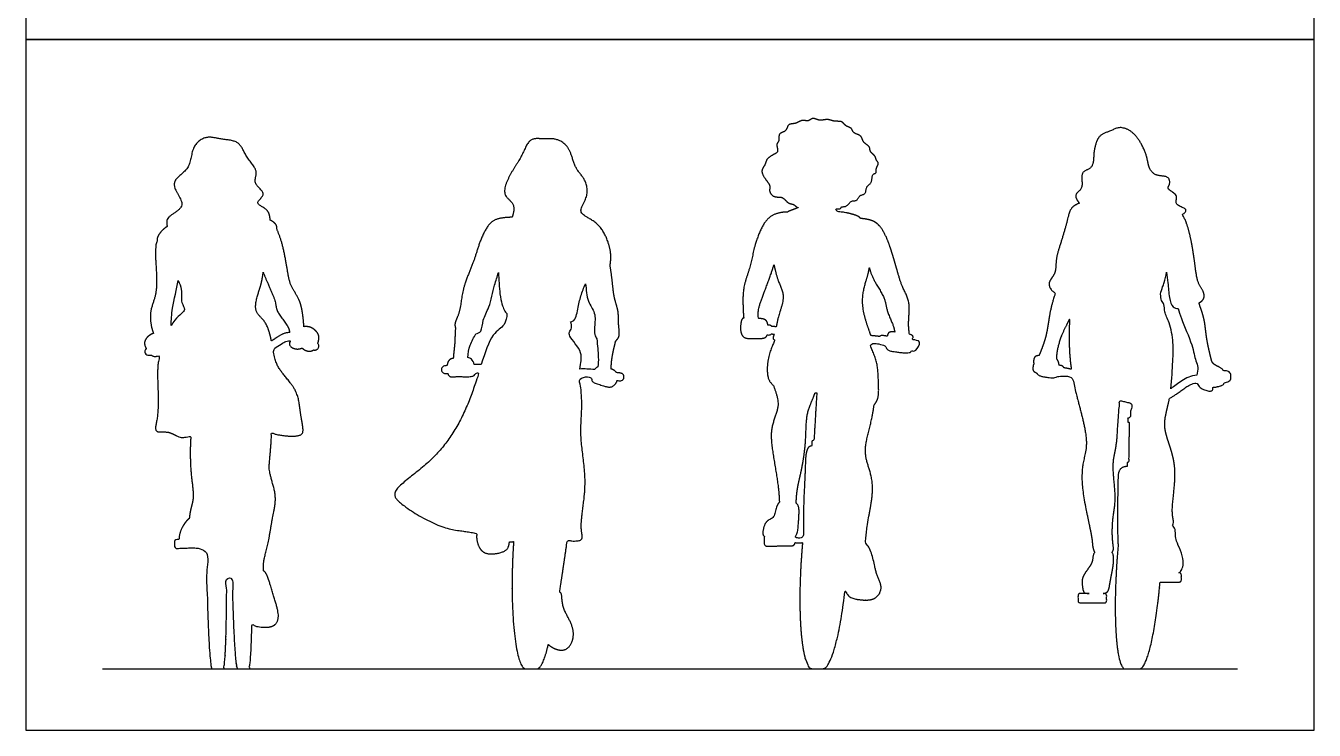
# Model space of a CAD drawing. Header units: millimetres. Extents: x 122.9 to 141.7, y 0.8 to 10.9.
# Drawn here: x 132.041 to 136.308, y 6.336 to 8.667 of the extents above; entities that cross this region are included whole.
import ezdxf

# ---------------------------------------------------------------- set-up
doc = ezdxf.new("R2010")
doc.units = ezdxf.units.MM
for name, color, linetype, true_color in [('AG-DIAGRAM', 7, 'Continuous', 0xfecc66), ('AG-OUTLINE', 7, 'Continuous', 0x8000ff), ('X-VPRT', 6, 'Continuous', 0xff00ff)]:
    doc.layers.add(name, color=color, linetype=linetype, true_color=true_color)

msp = doc.modelspace()

# ---------------------------------------------------------------- linework, layer by layer
at = {"layer": 'AG-DIAGRAM'}
msp.add_lwpolyline([(132.2946, 6.5388), (136.0538, 6.5388)], dxfattribs=at)
at = {"layer": 'AG-OUTLINE'}
for points, weights, knots in [([(134.5988, 8.0654), (134.5981, 8.0655), (134.5931, 8.0667), (134.585, 8.0782), (134.5641, 8.0772), (134.5485, 8.1043), (134.5193, 8.0967), (134.5006, 8.1186), (134.5082, 8.1367), (134.4937, 8.1549), (134.4713, 8.1864), (134.4911, 8.2069), (134.4924, 8.2282), (134.5218, 8.2435), (134.5344, 8.251), (134.5241, 8.2776), (134.5384, 8.285), (134.5303, 8.3132), (134.5618, 8.3163), (134.5631, 8.3445), (134.5903, 8.341), (134.6127, 8.3585), (134.6313, 8.3488), (134.6467, 8.3657), (134.6707, 8.3505), (134.6963, 8.3609), (134.7175, 8.3487), (134.7449, 8.3536), (134.7541, 8.3346), (134.7774, 8.3307), (134.7795, 8.3103), (134.8105, 8.3059), (134.811, 8.2807), (134.8381, 8.2688), (134.8345, 8.2497), (134.856, 8.2366), (134.8557, 8.2225), (134.8687, 8.2127), (134.8539, 8.1939), (134.8599, 8.1786), (134.8412, 8.1771), (134.8456, 8.1457), (134.8223, 8.1374), (134.8243, 8.1076), (134.8017, 8.1094), (134.7938, 8.0846), (134.7746, 8.0926), (134.7594, 8.0656), (134.7413, 8.0704), (134.7394, 8.0603), (134.7283, 8.0607), (134.723, 8.0622), (134.7236, 8.0595), (134.7242, 8.0566), (134.7247, 8.0536), (134.7414, 8.0509), (134.7588, 8.0487), (134.7816, 8.0431), (134.8005, 8.0358), (134.8045, 8.0308), (134.8053, 8.0295), (134.806, 8.0294), (134.8165, 8.0285), (134.8581, 8.0239), (134.8879, 7.9777), (134.9077, 7.924), (134.9253, 7.8622), (134.9428, 7.7995), (134.9718, 7.7554), (134.962, 7.6828), (134.9658, 7.6585), (134.967, 7.6461), (134.9709, 7.6452), (134.9787, 7.6427), (134.9791, 7.6387), (134.9796, 7.6309), (134.9797, 7.6277), (134.9839, 7.6271), (134.988, 7.6265), (134.9922, 7.6259), (134.9984, 7.625), (135.0022, 7.62), (135.0013, 7.6137), (135.0008, 7.61), (135.0003, 7.6063), (134.9998, 7.6026), (134.9989, 7.5964), (134.9938, 7.5926), (134.9876, 7.5935), (134.9841, 7.594), (134.9807, 7.5945), (134.9772, 7.595), (134.9754, 7.59), (134.9661, 7.5814), (134.9207, 7.5887), (134.8927, 7.5915), (134.8898, 7.6041), (134.8895, 7.6074), (134.8841, 7.6082), (134.8786, 7.609), (134.8732, 7.6098), (134.8704, 7.6102), (134.8678, 7.6116), (134.866, 7.6141), (134.8656, 7.6141), (134.8652, 7.6142), (134.8649, 7.6142), (134.8574, 7.6152), (134.8501, 7.6159), (134.8429, 7.6165), (134.8423, 7.6134), (134.8409, 7.6106), (134.8384, 7.6082), (134.8447, 7.5902), (134.863, 7.5533), (134.8639, 7.4934), (134.8673, 7.4359), (134.8557, 7.4198), (134.8505, 7.4126), (134.8482, 7.3986), (134.8411, 7.352), (134.8151, 7.2687), (134.829, 7.2126), (134.8548, 7.1408), (134.8255, 7.0175), (134.8236, 6.9765), (134.8215, 6.9555), (134.8317, 6.9488), (134.8487, 6.9052), (134.8559, 6.8502), (134.8818, 6.8072), (134.8546, 6.7633), (134.801, 6.7671), (134.7673, 6.7733), (134.757, 6.7922), (134.7541, 6.8011), (134.7361, 6.6369), (134.7071, 6.5383), (134.6796, 6.5388), (134.6682, 6.5388), (134.6567, 6.5388), (134.6452, 6.5388), (134.6451, 6.5388), (134.6449, 6.5388), (134.6448, 6.5388), (134.6099, 6.5411), (134.595, 6.6909), (134.6088, 6.9004), (134.61, 6.919), (134.6115, 6.9377), (134.6132, 6.9564), (134.6048, 6.9564), (134.5964, 6.9564), (134.5881, 6.9564), (134.5882, 6.9506), (134.5841, 6.9464), (134.5783, 6.9463), (134.5509, 6.9458), (134.5234, 6.9453), (134.496, 6.9448), (134.4902, 6.9447), (134.486, 6.9487), (134.4859, 6.9545), (134.4858, 6.9599), (134.4857, 6.9653), (134.4856, 6.9707), (134.4856, 6.9729), (134.4862, 6.975), (134.4876, 6.9768), (134.4824, 6.9799), (134.4805, 6.9852), (134.4835, 7.0035), (134.486, 7.0121), (134.4923, 7.025), (134.4983, 7.0302), (134.5158, 7.0382), (134.5214, 7.0472), (134.5264, 7.0749), (134.5306, 7.0845), (134.5365, 7.0899), (134.5358, 7.1048), (134.5348, 7.1352), (134.5158, 7.2453), (134.5025, 7.3373), (134.5416, 7.4094), (134.525, 7.4525), (134.518, 7.4734), (134.5172, 7.4762), (134.5105, 7.4827), (134.495, 7.4973), (134.4951, 7.5653), (134.5132, 7.6078), (134.5203, 7.624), (134.5215, 7.6267), (134.5187, 7.6281), (134.5127, 7.6334), (134.5177, 7.642), (134.5199, 7.6465), (134.5174, 7.6467), (134.5149, 7.6469), (134.5123, 7.6471), (134.5115, 7.6471), (134.5107, 7.6472), (134.5098, 7.6472), (134.5075, 7.6448), (134.5045, 7.6436), (134.5013, 7.6438), (134.4996, 7.6439), (134.498, 7.644), (134.4963, 7.6441), (134.4953, 7.6408), (134.4893, 7.6307), (134.4501, 7.6332), (134.4152, 7.6306), (134.4055, 7.6627), (134.4102, 7.6917), (134.4133, 7.6985), (134.4184, 7.7), (134.417, 7.714), (134.4158, 7.7426), (134.4151, 7.8047), (134.4424, 7.8717), (134.4521, 7.9391), (134.4861, 8.0254), (134.5245, 8.0469), (134.5516, 8.0511), (134.5637, 8.0507), (134.5637, 8.0507), (134.5678, 8.054), (134.5805, 8.0579), (134.594, 8.0636), (134.5988, 8.0654)], [1, 1, 1, 1, 1, 1, 1, 1, 1, 1, 1, 1, 1, 1, 1, 1, 1, 1, 1, 1, 1, 1, 1, 1, 1, 1, 1, 1, 1, 1, 1, 1, 1, 1, 1, 1, 1, 1, 1, 1, 1, 1, 1, 1, 1, 1, 1, 1, 1, 1, 1, 1, 1, 1, 1, 1, 1, 1, 1, 1, 1, 1, 1, 1, 1, 1, 1, 1, 1, 1, 1, 1, 1, 1, 1, 1, 1, 1, 1, 1, 0.804737854124, 0.804737854124, 1, 1, 1, 1, 0.804737854124, 0.804737854124, 1, 1, 1, 1, 1, 1, 1, 1, 1, 1, 1, 1, 1, 0.900685609535, 0.851884584624, 0.853596925266, 0.853596925266, 0.853596925266, 0.853596925266, 0.853596925266, 0.853596925266, 0.853596925266, 0.853596925266, 0.853596925266, 0.853596925266, 0.853596925266, 0.853596925266, 0.853596925266, 0.853596925266, 0.853596925266, 0.853596925266, 0.853596925266, 0.853596925266, 0.853596925266, 0.853596925266, 0.853596925266, 0.853596925266, 0.853596925266, 0.853596925266, 0.853596925266, 0.853596925266, 0.853596925266, 0.853596925266, 0.853596925266, 0.853596925266, 0.853596925266, 0.853596925266, 0.853596925266, 0.756564948033, 0.781820269861, 0.929362890752, 0.929362890752, 0.929362890752, 0.929362890752, 0.930369414719, 0.931381629775, 0.93239953592, 0.750337201723, 0.750337201723, 0.93239953592, 0.912742978175, 0.895208662047, 0.879796587534, 0.879796587534, 0.879796587534, 0.879796587534, 0.708005617918, 0.708005617918, 0.879796587534, 0.879796587534, 0.879796587534, 0.879796587534, 0.708005617918, 0.708005617918, 0.879796587534, 0.879796587534, 0.879796587534, 0.879796587534, 0.848310566825, 0.848310566825, 0.879796587534, 0.879796587534, 0.879796587534, 0.879796587534, 0.879796587534, 0.879796587534, 0.879796587534, 0.879796587534, 0.879796587534, 0.879796587534, 0.879796587534, 0.879796587534, 0.879796587534, 0.879796587534, 0.879796587534, 0.879796587534, 0.879796587534, 0.879796587534, 0.879796587534, 0.879796587534, 0.879796587534, 0.879796587534, 0.879796587534, 0.879796587534, 0.879796587534, 0.879796587534, 0.879796587534, 0.879796587534, 0.879796587534, 0.879796587534, 0.879796587534, 0.879796587534, 0.879796587534, 0.879796587534, 0.879796587534, 0.879796587534, 0.867335418466, 0.916918795938, 1.02854671995, 1.02854671995, 1.02854671995, 1.02854671995, 1.02854671995, 1.02854671995, 1.02854671995, 1.02854671995, 1.02854671995, 1.02854671995, 1.02854671995, 1.02854671995, 1.02854671995, 1.02854671995, 1.02854671995, 1.02854671995, 1.02854671995, 1.02854671995, 1.02854671995, 1.02854671995, 1.02854671995, 1.02854671995, 1.02854671995, 1.02854671995, 1.02854671995, 1.02854671995], [0.556453, 0.556453, 0.556453, 0.556453, 0.591205, 0.817999, 1.065895, 1.360585, 1.653409, 1.930104, 2.16201, 2.433446, 2.77087, 3.048525, 3.304608, 3.623809, 3.82687, 4.101604, 4.305226, 4.571747, 4.850422, 5.11254, 5.383409, 5.679337, 5.915649, 6.157049, 6.439318, 6.727797, 7.004689, 7.287627, 7.530885, 7.789041, 8.021216, 8.310092, 8.57323, 8.859748, 9.087906, 9.356204, 9.561702, 9.762534, 10.021751, 10.224082, 10.421076, 10.709384, 10.971689, 11.245139, 11.47921, 11.737439, 11.957579, 12.252269, 12.4685, 12.627234, 12.809927, 12.809927, 12.809927, 12.890004, 12.890004, 12.890004, 13.062195, 13.366141, 13.583529, 13.661658, 13.661658, 13.661658, 13.692593, 14.079356, 14.495378, 14.929856, 15.392079, 15.850834, 16.263946, 16.740094, 17.090347, 17.090347, 17.090347, 17.206136, 17.365883, 17.456701, 17.456701, 17.456701, 17.498075, 17.498075, 17.498075, 17.553569, 17.553569, 17.553569, 17.561285, 17.561285, 17.561285, 17.616779, 17.616779, 17.616779, 17.651067, 17.651067, 17.651067, 17.845195, 18.237307, 18.552579, 18.65064, 18.65064, 18.65064, 18.7047, 18.7047, 18.7047, 18.732925, 18.732925, 18.732925, 18.738195, 18.738195, 18.738195, 18.846653, 18.846653, 18.846653, 18.953173, 18.953173, 18.953173, 19.367232, 19.825163, 20.250303, 20.546174, 20.546174, 20.546174, 20.96937, 21.509907, 21.935476, 22.431294, 23.066847, 23.522248, 23.522248, 23.522248, 23.940544, 24.384485, 24.771097, 25.135419, 25.54295, 25.872394, 26.175042, 26.175042, 26.175042, 27.688936, 27.688936, 27.688936, 27.801797, 27.801797, 27.801797, 27.812124, 27.812124, 27.812124, 29.659329, 29.659329, 29.659329, 29.858764, 29.858764, 29.858764, 29.928394, 29.928394, 29.928394, 29.979452, 29.979452, 29.979452, 30.249693, 30.249693, 30.249693, 30.300751, 30.300751, 30.300751, 30.353711, 30.353711, 30.353711, 30.375109, 30.375109, 30.375109, 30.459146, 30.459146, 30.578536, 30.578536, 30.697927, 30.697927, 30.817317, 30.817317, 30.934864, 30.934864, 30.934864, 31.317583, 31.918684, 32.478681, 32.973787, 33.41028, 33.47864, 33.47864, 33.47864, 33.781891, 34.242658, 34.677989, 34.767654, 34.767654, 34.767654, 34.870446, 35.094564, 35.094564, 35.094564, 35.131506, 35.131506, 35.131506, 35.142469, 35.142469, 35.142469, 35.173314, 35.173314, 35.173314, 35.189838, 35.189838, 35.189838, 35.324954, 35.688456, 36.015002, 36.31457, 36.634604, 36.858229, 36.858229, 36.858229, 37.230697, 37.677609, 38.15974, 38.643932, 39.183576, 39.558745, 39.880198, 39.880198, 39.880198, 39.8802, 40.119758, 40.281908, 40.281908, 40.281908, 40.281908]), ([(135.53, 8.0804), (135.5235, 8.0876), (135.5088, 8.1107), (135.5485, 8.1274), (135.5278, 8.1865), (135.5781, 8.1927), (135.5763, 8.2435), (135.5831, 8.2738), (135.5954, 8.308), (135.6377, 8.3195), (135.6627, 8.336), (135.7168, 8.3159), (135.7556, 8.239), (135.7574, 8.1987), (135.7818, 8.1668), (135.8284, 8.1728), (135.8312, 8.1411), (135.8158, 8.1267), (135.8632, 8.107), (135.8384, 8.0733), (135.8965, 8.0617), (135.8763, 8.0462), (135.8713, 8.042), (135.8872, 8.0181), (135.9064, 7.9327), (135.9146, 7.8595), (135.9221, 7.8139), (135.9403, 7.7918), (135.9467, 7.7647), (135.9329, 7.7536), (135.9262, 7.7502), (135.9304, 7.7355), (135.9461, 7.6976), (135.9495, 7.6321), (135.9648, 7.5729), (135.9693, 7.551), (135.9837, 7.5417), (136.0016, 7.5341), (136.0077, 7.5251), (136.0083, 7.524), (136.0108, 7.5242), (136.0134, 7.5245), (136.0159, 7.5247), (136.0239, 7.5256), (136.0302, 7.5205), (136.031, 7.5124), (136.0313, 7.5097), (136.0316, 7.5069), (136.0319, 7.5041), (136.0327, 7.4961), (136.0276, 7.4898), (136.0196, 7.489), (136.0169, 7.4887), (136.0142, 7.4884), (136.0116, 7.4882), (136.0103, 7.4846), (136.0047, 7.4761), (135.9868, 7.4728), (135.977, 7.4702), (135.9724, 7.4711), (135.9727, 7.4676), (135.972, 7.458), (135.9532, 7.4575), (135.9273, 7.468), (135.9211, 7.4821), (135.9201, 7.4856), (135.9054, 7.4831), (135.8935, 7.4783), (135.8841, 7.4717), (135.871, 7.4624), (135.8591, 7.4539), (135.8485, 7.4462), (135.8423, 7.4417), (135.8356, 7.4379), (135.8284, 7.4347), (135.8284, 7.4347), (135.8224, 7.4015), (135.8038, 7.3507), (135.8291, 7.2795), (135.8528, 7.2017), (135.8393, 7.1001), (135.8363, 7.0509), (135.8439, 7.021), (135.8395, 7.0151), (135.838, 7.0125), (135.8411, 7.0125), (135.8433, 7.0112), (135.8462, 7.0045), (135.8472, 6.9988), (135.8478, 6.9837), (135.8484, 6.9771), (135.8502, 6.9654), (135.8528, 6.9581), (135.8613, 6.9407), (135.8653, 6.9302), (135.8727, 6.9059), (135.8744, 6.8962), (135.8738, 6.8819), (135.8724, 6.8755), (135.8675, 6.8641), (135.8655, 6.8604), (135.863, 6.8578), (135.8613, 6.8571), (135.859, 6.8567), (135.86, 6.8567), (135.861, 6.8567), (135.862, 6.8567), (135.8653, 6.8567), (135.8677, 6.8543), (135.8677, 6.851), (135.8677, 6.8446), (135.8677, 6.8382), (135.8677, 6.8319), (135.8677, 6.8285), (135.8653, 6.8261), (135.862, 6.8261), (135.8404, 6.8261), (135.8188, 6.8261), (135.7972, 6.8261), (135.7818, 6.6507), (135.7549, 6.5388), (135.7296, 6.5388), (135.7137, 6.5388), (135.6978, 6.5388), (135.6819, 6.5388), (135.6816, 6.5388), (135.6813, 6.5388), (135.6809, 6.5388), (135.6518, 6.5407), (135.6405, 6.6844), (135.6536, 6.8856), (135.6549, 6.9056), (135.6565, 6.9257), (135.6583, 6.9457), (135.6572, 6.9636), (135.6565, 6.9875), (135.6564, 7.0595), (135.6565, 7.0904), (135.6571, 7.1304), (135.6575, 7.1519), (135.6588, 7.1977), (135.6689, 7.2088), (135.6886, 7.2082), (135.6886, 7.2126), (135.6887, 7.2171), (135.6887, 7.2215), (135.6902, 7.2215), (135.6917, 7.2215), (135.6931, 7.2214), (135.6938, 7.2659), (135.6944, 7.3103), (135.695, 7.3547), (135.6936, 7.3548), (135.6921, 7.3548), (135.6907, 7.3548), (135.6907, 7.3592), (135.6908, 7.3637), (135.6908, 7.3681), (135.6936, 7.3681), (135.6964, 7.368), (135.6992, 7.368), (135.6992, 7.3767), (135.6992, 7.3854), (135.6992, 7.3942), (135.7004, 7.3942), (135.7015, 7.3942), (135.7027, 7.3942), (135.7027, 7.403), (135.7027, 7.4118), (135.7027, 7.4207), (135.6968, 7.4207), (135.6909, 7.4208), (135.6851, 7.4209), (135.6851, 7.4217), (135.6851, 7.4225), (135.6851, 7.4233), (135.6802, 7.4236), (135.6731, 7.4243), (135.666, 7.4251), (135.6638, 7.4254), (135.6619, 7.4049), (135.6566, 7.3449), (135.6547, 7.2755), (135.6355, 7.2148), (135.6547, 7.1026), (135.6389, 7.0385), (135.6382, 6.9649), (135.6449, 6.933), (135.6398, 6.9266), (135.638, 6.924), (135.6396, 6.9226), (135.6406, 6.921), (135.643, 6.9133), (135.6437, 6.9058), (135.6431, 6.8879), (135.6412, 6.8745), (135.6342, 6.8388), (135.6315, 6.8239), (135.6276, 6.8001), (135.6242, 6.7931), (135.6156, 6.7895), (135.6119, 6.7885), (135.6082, 6.7881), (135.6103, 6.788), (135.6124, 6.788), (135.6146, 6.788), (135.6179, 6.788), (135.6203, 6.7856), (135.6203, 6.7823), (135.6203, 6.7759), (135.6203, 6.7695), (135.6203, 6.7632), (135.6203, 6.7598), (135.6179, 6.7575), (135.6146, 6.7575), (135.5868, 6.7575), (135.559, 6.7575), (135.5312, 6.7575), (135.5279, 6.7575), (135.5255, 6.7598), (135.5255, 6.7632), (135.5255, 6.7695), (135.5255, 6.7759), (135.5255, 6.7823), (135.5255, 6.7856), (135.5279, 6.788), (135.5312, 6.788), (135.5417, 6.788), (135.5522, 6.788), (135.5627, 6.7881), (135.5533, 6.7886), (135.5477, 6.7897), (135.5458, 6.7915), (135.5433, 6.7938), (135.5413, 6.8013), (135.5384, 6.827), (135.5391, 6.8366), (135.545, 6.8495), (135.5502, 6.8579), (135.565, 6.8786), (135.5696, 6.8861), (135.5732, 6.8956), (135.5745, 6.902), (135.5755, 6.9155), (135.5774, 6.92), (135.5806, 6.9234), (135.5782, 6.9294), (135.573, 6.9433), (135.5735, 6.9758), (135.5354, 7.126), (135.5387, 7.2212), (135.5653, 7.2937), (135.524, 7.4241), (135.5103, 7.4893), (135.508, 7.5022), (135.5007, 7.505), (135.4925, 7.5072), (135.4833, 7.5089), (135.4804, 7.5094), (135.4774, 7.5099), (135.4742, 7.5105), (135.471, 7.5077), (135.467, 7.5067), (135.4631, 7.5073), (135.4616, 7.5076), (135.46, 7.5078), (135.4585, 7.508), (135.4557, 7.5054), (135.4449, 7.5005), (135.4201, 7.504), (135.3963, 7.5081), (135.3892, 7.5163), (135.3876, 7.519), (135.3876, 7.519), (135.3875, 7.519), (135.3875, 7.519), (135.3795, 7.5203), (135.3748, 7.5268), (135.376, 7.5348), (135.3764, 7.5375), (135.3769, 7.5403), (135.3773, 7.543), (135.3775, 7.5447), (135.3781, 7.5464), (135.379, 7.5479), (135.3779, 7.5563), (135.3782, 7.5719), (135.3902, 7.5755), (135.3965, 7.5763), (135.406, 7.5987), (135.4234, 7.6442), (135.4313, 7.7238), (135.4455, 7.7673), (135.4505, 7.7824), (135.4506, 7.7827), (135.4427, 7.7867), (135.4292, 7.8004), (135.4291, 7.8241), (135.4537, 7.8478), (135.4506, 7.8929), (135.4667, 7.9427), (135.4925, 8.0278), (135.4987, 8.0646), (135.5224, 8.0772), (135.53, 8.0804)], [1, 1, 1, 1, 1, 1, 1, 1, 1, 1, 1, 1, 1, 1, 1, 1, 1, 1, 1, 1, 1, 1, 1, 1, 1, 1, 1, 1, 1, 1, 1, 1, 1, 1, 1, 1, 1, 1, 1, 1, 1, 1, 1, 0.804737854124, 0.804737854124, 1, 1, 1, 1, 0.804737854124, 0.804737854124, 1, 1, 1, 1, 1, 1, 1, 1, 1, 1, 1, 1, 1, 1, 1, 1, 1, 1, 1, 1, 1, 1, 1, 1, 1, 1, 1, 1, 1, 1, 1, 1, 1, 1, 1, 1, 1, 1, 1, 1, 1, 1, 1, 1, 1, 1, 1, 1, 1, 1, 1, 1, 1, 1, 1, 1, 0.804737854124, 0.804737854124, 1, 1, 1, 1, 0.804737854124, 0.804737854124, 1, 1, 1, 1, 0.855600345861, 0.873889330211, 1.05486695305, 1.05486695305, 1.05486695305, 1.05486695305, 1.05755619823, 1.06028221617, 1.06304500688, 0.855472557673, 0.855472557673, 1.06304500688, 1.03804147317, 1.01604978762, 0.99706995022, 0.99706995022, 0.99706995022, 0.99706995022, 0.99706995022, 0.99706995022, 0.99706995022, 0.99706995022, 0.99706995022, 0.99706995022, 0.99706995022, 0.99706995022, 0.99706995022, 0.99706995022, 0.99706995022, 0.99706995022, 0.99706995022, 0.99706995022, 0.99706995022, 0.99706995022, 0.99706995022, 0.99706995022, 0.99706995022, 0.99706995022, 0.99706995022, 0.99706995022, 0.99706995022, 0.99706995022, 0.99706995022, 0.99706995022, 0.99706995022, 0.99706995022, 0.99706995022, 0.99706995022, 0.99706995022, 0.99706995022, 0.99706995022, 0.99706995022, 0.99706995022, 0.99706995022, 0.99706995022, 0.99706995022, 0.99706995022, 0.99706995022, 0.99706995022, 0.99706995022, 0.99706995022, 0.99706995022, 0.99706995022, 0.99706995022, 0.99706995022, 0.99706995022, 0.99706995022, 0.99706995022, 0.99706995022, 0.99706995022, 0.99706995022, 0.99706995022, 0.99706995022, 0.99706995022, 0.99706995022, 0.99706995022, 0.99706995022, 0.99706995022, 0.99706995022, 0.99706995022, 0.99706995022, 0.99706995022, 0.99706995022, 0.99706995022, 0.99706995022, 0.99706995022, 0.99706995022, 0.802379932152, 0.802379932152, 0.99706995022, 0.99706995022, 0.99706995022, 0.99706995022, 0.802379932152, 0.802379932152, 0.99706995022, 0.99706995022, 0.99706995022, 0.99706995022, 0.802379932152, 0.802379932152, 0.99706995022, 0.99706995022, 0.99706995022, 0.99706995022, 0.802379932152, 0.802379932152, 0.99706995022, 0.99706995022, 0.99706995022, 0.99706995022, 0.99706995022, 0.99706995022, 0.99706995022, 0.99706995022, 0.99706995022, 0.99706995022, 0.99706995022, 0.99706995022, 0.99706995022, 0.99706995022, 0.99706995022, 0.99706995022, 0.99706995022, 0.99706995022, 0.99706995022, 0.99706995022, 0.99706995022, 0.99706995022, 0.99706995022, 0.99706995022, 0.99706995022, 0.99706995022, 0.99706995022, 0.99706995022, 0.99706995022, 0.99706995022, 0.99706995022, 0.99706995022, 0.99706995022, 0.99706995022, 0.99706995022, 0.986008659899, 1.04250156651, 1.16654867006, 1.16654867006, 1.16654867006, 1.16654867006, 1.16654867006, 1.16654867006, 1.16654867006, 1.16654867006, 1.16654867006, 1.16654867006, 1.16654867006, 1.16654867006, 1.16654867006, 0.938765873477, 0.938765873477, 1.16654867006, 1.16654867006, 1.16654867006, 1.16654867006, 1.15278324166, 1.15278324166, 1.16654867006, 1.16654867006, 1.16654867006, 1.16654867006, 1.16654867006, 1.16654867006, 1.16654867006, 1.16654867006, 1.16654867006, 1.16654867006, 1.16654867006, 1.16654867006, 1.16654867006, 1.16654867006, 1.16654867006, 1.16654867006, 1.16654867006, 1.16654867006, 1.16654867006, 1.16654867006, 1.16654867006], [0, 0, 0, 0, 0.308171, 0.625103, 1.016382, 1.353158, 1.729296, 2.058271, 2.382595, 2.747337, 3.09756, 3.477865, 3.922679, 4.269354, 4.609109, 4.964249, 5.23814, 5.450721, 5.795406, 6.083378, 6.430091, 6.682561, 6.682561, 6.682561, 7.272395, 7.783304, 8.155733, 8.457329, 8.73709, 9.007265, 9.007265, 9.007265, 9.410676, 9.887653, 10.331845, 10.587417, 10.811766, 11.108468, 11.149987, 11.149987, 11.149987, 11.151259, 11.151259, 11.151259, 11.221702, 11.221702, 11.221702, 11.240725, 11.240725, 11.240725, 11.311168, 11.311168, 11.311168, 11.312515, 11.312515, 11.312515, 11.452179, 11.706088, 11.923821, 11.923821, 11.923821, 12.108394, 12.332401, 12.667469, 12.77001, 12.77001, 12.77001, 12.952527, 12.952527, 12.952527, 13.166919, 13.166919, 13.166919, 13.277035, 13.277035, 13.277035, 13.277056, 13.809112, 14.285683, 14.80409, 15.378796, 15.785297, 16.081923, 16.253154, 16.253154, 16.253154, 16.3062, 16.3062, 16.38472, 16.38472, 16.46324, 16.46324, 16.54176, 16.54176, 16.62028, 16.62028, 16.6988, 16.6988, 16.77732, 16.77732, 16.855839, 16.855839, 16.914801, 16.914801, 16.914801, 16.924409, 16.924409, 16.924409, 16.953546, 16.953546, 16.953546, 17.015612, 17.015612, 17.015612, 17.044749, 17.044749, 17.044749, 17.255114, 17.255114, 17.255114, 18.813517, 18.813517, 18.813517, 18.968473, 18.968473, 18.968473, 18.991857, 18.991857, 18.991857, 20.748765, 20.748765, 20.748765, 20.960397, 20.960397, 20.960397, 21.110428, 21.110428, 21.319059, 21.319059, 21.527689, 21.527689, 21.73632, 21.73632, 21.73632, 22.333638, 22.333638, 22.333638, 22.345417, 22.345417, 22.345417, 22.942735, 22.942735, 22.942735, 22.954514, 22.954514, 22.954514, 23.551831, 23.551831, 23.551831, 23.574271, 23.574271, 23.574271, 23.65931, 23.65931, 23.65931, 23.664973, 23.664973, 23.664973, 23.751124, 23.751124, 23.751124, 23.788013, 23.788013, 23.788013, 23.7957, 23.7957, 23.7957, 23.843878, 23.865422, 23.865422, 23.865422, 24.157339, 24.69652, 25.147926, 25.742714, 26.220154, 26.706088, 27.01719, 27.193954, 27.193954, 27.193954, 27.221451, 27.221451, 27.316382, 27.316382, 27.411313, 27.411313, 27.506244, 27.506244, 27.601176, 27.601176, 27.672437, 27.672437, 27.672437, 27.693272, 27.693272, 27.693272, 27.722409, 27.722409, 27.722409, 27.784475, 27.784475, 27.784475, 27.813612, 27.813612, 27.813612, 28.084404, 28.084404, 28.084404, 28.113541, 28.113541, 28.113541, 28.175607, 28.175607, 28.175607, 28.204744, 28.204744, 28.204744, 28.306972, 28.306972, 28.306972, 28.378182, 28.378182, 28.378182, 28.473113, 28.473113, 28.568044, 28.568044, 28.662976, 28.662976, 28.757907, 28.757907, 28.852838, 28.852838, 28.917725, 28.917725, 28.917725, 29.168177, 29.486729, 30.193236, 30.756202, 31.240383, 31.98914, 32.185231, 32.185231, 32.185231, 32.283062, 32.283062, 32.283062, 32.311657, 32.311657, 32.311657, 32.350019, 32.350019, 32.350019, 32.350806, 32.350806, 32.350806, 32.506041, 32.80708, 33.106752, 33.21955, 33.21955, 33.21955, 33.219556, 33.219556, 33.219556, 33.289999, 33.289999, 33.289999, 33.309022, 33.309022, 33.309022, 33.325922, 33.325922, 33.325922, 33.542394, 33.739926, 33.739926, 33.739926, 34.226839, 34.740449, 35.17731, 35.185569, 35.185569, 35.185569, 35.478568, 35.737751, 36.055249, 36.423213, 36.844258, 37.380939, 37.764868, 37.920617, 37.920617, 37.920617, 37.920617]), ([(132.5087, 8.003), (132.508, 8.0122), (132.5012, 8.0357), (132.5806, 8.0664), (132.5287, 8.1257), (132.533, 8.164), (132.5898, 8.1946), (132.5868, 8.2679), (132.6383, 8.3059), (132.6867, 8.2897), (132.7505, 8.2886), (132.7674, 8.2323), (132.8158, 8.1858), (132.7879, 8.1441), (132.8457, 8.1121), (132.7915, 8.079), (132.8461, 8.0621), (132.849, 8.036), (132.8506, 8.0237), (132.8552, 8.0214), (132.8687, 8.0135), (132.873, 8.0031), (132.8717, 7.9961), (132.8793, 7.9772), (132.8938, 7.941), (132.9086, 7.8461), (132.9179, 7.8035), (132.9501, 7.7604), (132.9585, 7.71), (132.9611, 7.6842), (132.9615, 7.6713), (132.9694, 7.6722), (132.9891, 7.671), (133.0141, 7.6458), (133.0114, 7.6285), (133.0083, 7.6182), (133.0076, 7.6162), (133.0116, 7.6119), (133.0122, 7.6061), (133.0096, 7.6011), (133.0065, 7.5952), (133.0004, 7.5925), (132.9939, 7.5946), (132.9881, 7.5905), (132.9744, 7.5881), (132.9601, 7.5961), (132.956, 7.6008), (132.9498, 7.5981), (132.9365, 7.5953), (132.9115, 7.6049), (132.9142, 7.6197), (132.9161, 7.6253), (132.9068, 7.6248), (132.898, 7.6218), (132.8904, 7.6165), (132.8802, 7.6096), (132.87, 7.6026), (132.8598, 7.5957), (132.8617, 7.5858), (132.8685, 7.5514), (132.8853, 7.5204), (132.9449, 7.458), (132.9479, 7.3877), (132.9618, 7.3306), (132.9536, 7.3044), (132.8877, 7.3093), (132.8571, 7.3185), (132.8546, 7.3193), (132.8541, 7.3044), (132.8527, 7.2758), (132.8477, 7.2235), (132.8446, 7.1904), (132.875, 7.1097), (132.857, 7.0426), (132.8437, 6.9458), (132.8259, 6.8938), (132.8287, 6.8727), (132.8279, 6.8632), (132.8291, 6.8629), (132.8401, 6.8568), (132.8602, 6.7798), (132.8847, 6.7102), (132.865, 6.6767), (132.8235, 6.6756), (132.8001, 6.6799), (132.7893, 6.6849), (132.7875, 6.5889), (132.7837, 6.5389), (132.7789, 6.5388), (132.7789, 6.5388), (132.7789, 6.5388), (132.7789, 6.5388), (132.7667, 6.5388), (132.7545, 6.5388), (132.7423, 6.5388), (132.7423, 6.5388), (132.7423, 6.5388), (132.7423, 6.5388), (132.7346, 6.5387), (132.7274, 6.6564), (132.7243, 6.8391), (132.7243, 6.8391), (132.7243, 6.8391), (132.7243, 6.8391), (132.718, 6.8391), (132.7117, 6.8391), (132.7055, 6.8391), (132.7064, 6.6565), (132.7018, 6.5389), (132.6942, 6.5388), (132.6942, 6.5388), (132.6942, 6.5388), (132.6942, 6.5388), (132.6821, 6.5388), (132.6699, 6.5389), (132.6578, 6.539), (132.6577, 6.5389), (132.6576, 6.5388), (132.6575, 6.5388), (132.6575, 6.5388), (132.6575, 6.5388), (132.6491, 6.5387), (132.6413, 6.7031), (132.6384, 6.9411), (132.606, 6.9399), (132.5736, 6.9386), (132.5412, 6.9373), (132.5369, 6.9371), (132.5338, 6.94), (132.5336, 6.9443), (132.5334, 6.9492), (132.5332, 6.9541), (132.533, 6.959), (132.5329, 6.9632), (132.5358, 6.9664), (132.54, 6.9666), (132.5431, 6.9667), (132.5461, 6.9668), (132.5491, 6.9669), (132.5487, 6.9693), (132.548, 6.9901), (132.5649, 7.0226), (132.581, 7.0357), (132.5821, 7.0365), (132.5834, 7.0461), (132.5855, 7.0663), (132.6007, 7.1093), (132.5834, 7.1916), (132.5853, 7.2856), (132.5872, 7.3092), (132.5737, 7.3063), (132.5486, 7.2997), (132.5163, 7.3291), (132.4611, 7.3157), (132.4827, 7.3774), (132.4768, 7.4915), (132.4765, 7.5438), (132.4835, 7.5756), (132.4756, 7.5735), (132.4656, 7.571), (132.4575, 7.5762), (132.4554, 7.578), (132.4554, 7.578), (132.4549, 7.5778), (132.4544, 7.5775), (132.4538, 7.5773), (132.4476, 7.5742), (132.4409, 7.5761), (132.437, 7.582), (132.4333, 7.5878), (132.4342, 7.5947), (132.4395, 7.5992), (132.4395, 7.5992), (132.4361, 7.6052), (132.4286, 7.6241), (132.4471, 7.6437), (132.4639, 7.6492), (132.4582, 7.661), (132.4464, 7.718), (132.4712, 7.765), (132.4763, 7.8318), (132.4675, 7.9182), (132.4726, 7.9485), (132.4759, 7.9535), (132.4755, 7.9572), (132.4746, 7.9654), (132.4863, 7.9856), (132.5019, 7.9983), (132.5087, 8.003)], [1, 1, 1, 1, 1, 1, 1, 1, 1, 1, 1, 1, 1, 1, 1, 1, 1, 1, 1, 1, 1, 1, 1, 1, 1, 1, 1, 1, 1, 1, 1, 1, 1, 1, 1, 1, 1, 0.909090966489, 0.94757449705, 1.11545059168, 0.9228906111, 0.900571438167, 1.04849307289, 1.04849307289, 1.04849307289, 1.04849307289, 1.04849307289, 1.04849307289, 1.04849307289, 1.04849307289, 1.04849307289, 1.04849307289, 1.04616446844, 1.06716300151, 1.11148867209, 1.11148867209, 1.11148867209, 1.11148867209, 1.11148867209, 1.11148867209, 1.11148867209, 1.11148867209, 1.11148867209, 1.11148867209, 1.11148867209, 1.11148867209, 1.11148867209, 1.11148867209, 1.11148867209, 1.11148867209, 1.11148867209, 1.11148867209, 1.11148867209, 1.11148867209, 1.11148867209, 1.11148867209, 1.11148867209, 1.11148867209, 1.11148867209, 1.11148867209, 1.11148867209, 1.11148867209, 1.11148867209, 1.11148867209, 1.11148867209, 1.11148867209, 1.08169282611, 1.14238634916, 1.29356924124, 1.29348493491, 1.29340065671, 1.29331640666, 1.29331640666, 1.29331640666, 1.29331640666, 1.29337274857, 1.29342910306, 1.29348547014, 1.0656420319, 1.04333721491, 1.22657101915, 1.22657101915, 1.22657101915, 1.22657101915, 1.22657101915, 1.22657101915, 1.22657101915, 1.04369684168, 1.06613728399, 1.29389234607, 1.29380801868, 1.29372371944, 1.29363944834, 1.29363944834, 1.29363944834, 1.29363944834, 1.29747473653, 1.30137154472, 1.30538673816, 1.30544361613, 1.30550050679, 1.05648483423, 1.05072219282, 1.28821258256, 1.28821258256, 1.28821258256, 1.28821258256, 1.03667342935, 1.03667342935, 1.28821258256, 1.28821258256, 1.28821258256, 1.28821258256, 1.03667342935, 1.03667342935, 1.28821258256, 1.28821258256, 1.28821258256, 1.28821258256, 1.28821258256, 1.28821258256, 1.28821258256, 1.28821258256, 1.28821258256, 1.28821258256, 1.28821258256, 1.28821258256, 1.28821258256, 1.28821258256, 1.28821258256, 1.28821258256, 1.28821258256, 1.28821258256, 1.28821258256, 1.28821258256, 1.28821258256, 1.28821258256, 1.28821258256, 1.28821258256, 1.28821258256, 1.28821258256, 1.28821258256, 1.28821258256, 1.28821258256, 1.28821258256, 1.28821258256, 1.074304298, 1.074304298, 1.28821258256, 1.07493896447, 1.07430618106, 1.28631423232, 1.28631423232, 1.28631423232, 1.28631423232, 1.28631423232, 1.28631423232, 1.28631423232, 1.28631423232, 1.28631423232, 1.28631423232, 1.28631423232, 1.28631423232, 1.28631423232, 1.28631423232, 1.28631423232, 1.28631423232, 1.28631423232, 1.28631423232], [0, 0, 0, 0, 0.295812, 0.734923, 1.166812, 1.490866, 1.912226, 2.373795, 2.783081, 3.18058, 3.602128, 4.015657, 4.453029, 4.793993, 5.165723, 5.491999, 5.833117, 6.176225, 6.176225, 6.176225, 6.297129, 6.561032, 6.561032, 6.561032, 7.000583, 7.545319, 7.921124, 8.323306, 8.723462, 9.072959, 9.072959, 9.072959, 9.294011, 9.625708, 9.892604, 9.957215, 9.957215, 9.957215, 10.007867, 10.007867, 10.007867, 10.065967, 10.065967, 10.065967, 10.306037, 10.521379, 10.521379, 10.521379, 10.775764, 11.041713, 11.278285, 11.278285, 11.278285, 11.386406, 11.386406, 11.386406, 11.490936, 11.490936, 11.490936, 11.644251, 12.057108, 12.558984, 13.037134, 13.459978, 13.703141, 14.230171, 14.27858, 14.27858, 14.27858, 14.654328, 15.053691, 15.382097, 15.884879, 16.363885, 16.921103, 17.334294, 17.63638, 17.63638, 17.63638, 17.698055, 18.165441, 18.595666, 19.027718, 19.363007, 19.698479, 19.698479, 19.698479, 20.741425, 20.741425, 20.741425, 20.742006, 20.742006, 20.742006, 20.858143, 20.858143, 20.858143, 20.858532, 20.858532, 20.858532, 22.430427, 22.430427, 22.430427, 22.430428, 22.430428, 22.430428, 22.489942, 22.489942, 22.489942, 24.061605, 24.061605, 24.061605, 24.062187, 24.062187, 24.062187, 24.177452, 24.177452, 24.177452, 24.204866, 24.204866, 24.205259, 24.205259, 24.205259, 25.929068, 25.929068, 25.929068, 26.237224, 26.237224, 26.237224, 26.273608, 26.273608, 26.273608, 26.320148, 26.320148, 26.320148, 26.356532, 26.356532, 26.356532, 26.385099, 26.385099, 26.385099, 26.447468, 26.904765, 26.935006, 26.935006, 26.935006, 27.238499, 27.601677, 28.137068, 28.720803, 28.720803, 28.720803, 29.025971, 29.394215, 29.743998, 30.122456, 30.731897, 31.257452, 31.257452, 31.257452, 31.518574, 31.615916, 31.61599, 31.61599, 31.61599, 31.621856, 31.621856, 31.621856, 31.682213, 31.682213, 31.682213, 31.742391, 31.742391, 31.742391, 31.742495, 31.967026, 32.432891, 32.432891, 32.432891, 32.785347, 33.30021, 33.758866, 34.30556, 34.521822, 34.521822, 34.521822, 34.708468, 34.997196, 35.214731, 35.214731, 35.214731, 35.214731]), ([(133.6512, 8.0336), (133.6563, 8.0472), (133.6632, 8.0817), (133.615, 8.1042), (133.642, 8.1767), (133.6858, 8.2345), (133.7068, 8.2987), (133.7563, 8.2911), (133.79, 8.2967), (133.8444, 8.2727), (133.8558, 8.1947), (133.8967, 8.1607), (133.9062, 8.0997), (133.8607, 8.0455), (133.9412, 8.0208), (133.9813, 7.9292), (133.9789, 7.8927), (133.9756, 7.8745), (133.9778, 7.8613), (133.9825, 7.8291), (133.9859, 7.7924), (133.991, 7.7591), (134.0053, 7.7197), (134.0021, 7.6797), (134.0098, 7.6399), (133.9988, 7.6283), (133.9941, 7.6235), (133.9936, 7.6201), (133.99, 7.6056), (133.9821, 7.5733), (133.9796, 7.5457), (133.979, 7.5316), (133.9839, 7.5299), (133.9904, 7.5269), (133.9952, 7.5215), (133.9965, 7.5196), (134.0012, 7.5189), (134.0058, 7.5183), (134.0105, 7.5177), (134.018, 7.5167), (134.0226, 7.5106), (134.0216, 7.5031), (134.0205, 7.4956), (134.0145, 7.491), (134.007, 7.492), (134.0044, 7.4924), (134.0018, 7.4927), (133.9993, 7.4931), (133.996, 7.4842), (133.9809, 7.4652), (133.9493, 7.4781), (133.9213, 7.4843), (133.9134, 7.4934), (133.9141, 7.5024), (133.9144, 7.5042), (133.9001, 7.5056), (133.8872, 7.5058), (133.8758, 7.5051), (133.8771, 7.4806), (133.887, 7.4114), (133.8708, 7.3073), (133.906, 7.153), (133.8715, 7.0102), (133.8919, 6.9608), (133.8574, 6.9607), (133.834, 6.9641), (133.8287, 6.9264), (133.8176, 6.8511), (133.8115, 6.8121), (133.8084, 6.7926), (133.8095, 6.7922), (133.818, 6.7876), (133.8119, 6.7424), (133.8571, 6.6831), (133.8548, 6.6253), (133.8215, 6.5907), (133.784, 6.6078), (133.7711, 6.6195), (133.7589, 6.565), (133.7455, 6.5384), (133.7326, 6.5388), (133.7211, 6.5388), (133.7097, 6.5388), (133.6982, 6.5389), (133.6978, 6.5389), (133.6972, 6.5388), (133.6966, 6.5388), (133.6964, 6.5388), (133.664, 6.5399), (133.6458, 6.6828), (133.6524, 6.8839), (133.6532, 6.9091), (133.6545, 6.9346), (133.6563, 6.9598), (133.6517, 6.9596), (133.6471, 6.9594), (133.6424, 6.9592), (133.6421, 6.9547), (133.6401, 6.9415), (133.6277, 6.924), (133.569, 6.9143), (133.5403, 6.9355), (133.5321, 6.9705), (133.5345, 6.9867), (133.5263, 6.9883), (133.4898, 6.9959), (133.4177, 6.9984), (133.2781, 7.0828), (133.2481, 7.1287), (133.3683, 7.2093), (133.463, 7.3164), (133.514, 7.4328), (133.5374, 7.5084), (133.5411, 7.5203), (133.538, 7.5205), (133.5348, 7.5206), (133.5316, 7.5206), (133.5314, 7.5168), (133.5272, 7.5045), (133.4837, 7.5061), (133.4633, 7.5063), (133.4436, 7.5038), (133.4387, 7.5136), (133.4378, 7.5167), (133.4355, 7.5165), (133.4331, 7.5164), (133.4308, 7.5163), (133.4232, 7.5159), (133.4176, 7.521), (133.4172, 7.5286), (133.4169, 7.5362), (133.422, 7.5418), (133.4295, 7.5422), (133.4318, 7.5423), (133.434, 7.5424), (133.4363, 7.5425), (133.4365, 7.5446), (133.4384, 7.5558), (133.4423, 7.5612), (133.4474, 7.5638), (133.45, 7.5652), (133.4531, 7.566), (133.4565, 7.5667), (133.4577, 7.5877), (133.4636, 7.6218), (133.4617, 7.6551), (133.4641, 7.665), (133.4628, 7.6706), (133.4591, 7.6835), (133.4815, 7.7214), (133.4836, 7.7963), (133.5244, 7.8832), (133.5392, 7.9397), (133.564, 7.9993), (133.5932, 8.0307), (133.6349, 8.033), (133.6512, 8.0336)], [1, 1, 1, 1, 1, 1, 1, 1, 1, 1, 1, 1, 1, 1, 1, 1, 1, 1, 1, 1, 1, 1, 1, 1, 1, 1, 1, 1, 1, 1, 1, 1, 1, 1, 1, 1, 1, 1, 1, 0.804737854124, 0.804737854124, 1, 0.804737854124, 0.804737854124, 1, 1, 1, 1, 1, 1, 1, 1, 1, 1, 1, 1, 1, 1, 1, 1, 1, 1, 1, 1, 1, 1, 1, 1, 1, 1, 1, 1, 1, 1, 1, 1, 1, 1, 1.01001360395, 1.06657359903, 1.16967998525, 1.16967998525, 1.16967998525, 1.16967998525, 1.17307633768, 1.17821394741, 1.18347287748, 1.18521229134, 0.953785196018, 0.953785196018, 1.18521229134, 1.15016682409, 1.12042836193, 1.09599690487, 1.09599690487, 1.09599690487, 1.09599690487, 1.09599690487, 1.09599690487, 1.09599690487, 1.09599690487, 1.09599690487, 1.09599690487, 1.09599690487, 1.09599690487, 1.09599690487, 1.09599690487, 1.09599690487, 1.09599690487, 1.09599690487, 1.09599690487, 1.09599690487, 1.09599690487, 1.09599690487, 1.09599690487, 1.09599690487, 1.09599690487, 1.09599690487, 1.09599690487, 1.09599690487, 1.09599690487, 1.09599690487, 1.09599690487, 1.09599690487, 1.09599690487, 1.09599690487, 1.09599690487, 0.881990197353, 0.881990197353, 1.09599690487, 0.881990197353, 0.881990197353, 1.09599690487, 1.09599690487, 1.09599690487, 1.09599690487, 1.09599690487, 1.09599690487, 1.09599690487, 1.09599690487, 1.09599690487, 1.09599690487, 1.09599690487, 1.09599690487, 1.09599690487, 1.09599690487, 1.09599690487, 1.09599690487, 1.09599690487, 1.09599690487, 1.09599690487, 1.09599690487, 1.09599690487, 1.09599690487, 1.09599690487, 1.09599690487, 1.09599690487], [-8.738894, -8.738894, -8.738894, -8.738894, -8.363462, -8.003747, -7.549947, -7.029804, -6.609778, -6.292379, -5.960569, -5.554559, -5.067469, -4.659763, -4.224751, -3.845882, -3.429918, -2.933468, -2.415407, -2.415407, -2.415407, -2.160832, -1.77732, -1.45125, -1.088671, -0.72206, -0.372076, -0.115398, -0.115398, -0.115398, 0.006639, 0.364333, 0.734761, 0.734761, 0.734761, 0.901881, 0.980674, 0.980674, 0.980674, 1.02557, 1.02557, 1.02557, 1.091287, 1.091287, 1.091287, 1.157005, 1.157005, 1.157005, 1.181944, 1.181944, 1.181944, 1.440344, 1.766747, 2.070152, 2.291123, 2.341476, 2.341476, 2.341476, 2.461558, 2.461558, 2.461558, 2.885439, 3.499226, 4.221097, 4.907387, 5.245916, 5.616619, 5.616619, 5.616619, 6.224111, 6.661764, 6.661764, 6.661764, 6.713821, 7.084897, 7.579917, 7.995996, 8.348715, 8.758972, 8.758972, 8.758972, 9.551633, 9.551633, 9.551633, 9.662793, 9.662793, 9.662793, 9.689801, 9.702999, 9.702999, 9.702999, 11.459038, 11.459038, 11.459038, 11.724958, 11.724958, 11.724958, 11.7551, 11.7551, 11.7551, 11.893891, 12.16986, 12.589803, 12.915618, 13.314255, 13.314255, 13.314255, 13.475411, 14.027484, 14.746236, 15.08949, 15.722882, 16.42138, 17.185033, 17.329599, 17.329599, 17.329599, 17.357913, 17.357913, 17.357913, 17.489077, 17.839367, 18.145445, 18.398952, 18.490136, 18.490136, 18.490136, 18.5125, 18.5125, 18.5125, 18.578218, 18.578218, 18.578218, 18.643935, 18.643935, 18.643935, 18.665502, 18.665502, 18.665502, 18.72189, 18.974697, 18.974697, 18.974697, 19.103923, 19.103923, 19.103923, 19.555631, 19.835091, 19.835091, 19.835091, 20.070593, 20.428427, 20.925324, 21.480449, 21.92148, 22.3679, 22.760611, 23.062649, 23.062649, 23.062649, 23.062649]), ([(134.526, 7.6711), (134.5288, 7.6834), (134.5322, 7.7076), (134.5585, 7.7736), (134.5305, 7.8206), (134.5231, 7.858), (134.5184, 7.8764), (134.512, 7.8545), (134.4951, 7.8069), (134.4642, 7.7309), (134.4664, 7.7091), (134.4669, 7.6989), (134.4767, 7.698), (134.4884, 7.6969), (134.4964, 7.6881), (134.498, 7.6795), (134.4982, 7.6768), (134.4999, 7.6767), (134.5016, 7.6766), (134.5033, 7.6765), (134.5065, 7.6763), (134.5094, 7.6748), (134.5113, 7.6721), (134.5122, 7.6721), (134.513, 7.672), (134.5138, 7.672), (134.5179, 7.6717), (134.522, 7.6714), (134.526, 7.6711)], [1, 1, 1, 1, 1, 1, 1, 1, 1, 1, 1, 1, 1, 1, 1, 1, 1, 1, 1, 1, 0.89145743738, 0.84325164842, 0.855382633121, 0.855382633121, 0.855382633121, 0.855382633121, 0.855382633121, 0.855382633121, 0.855382633121], [0, 0, 0, 0, 0.35172, 0.81625, 1.229533, 1.661212, 1.661212, 1.661212, 2.158806, 2.670622, 2.987594, 2.987594, 2.987594, 3.260668, 3.485789, 3.578709, 3.578709, 3.578709, 3.595307, 3.595307, 3.595307, 3.626155, 3.626155, 3.626155, 3.637104, 3.637104, 3.637104, 3.693302, 3.693302, 3.693302, 3.693302]), ([(134.8344, 7.8665), (134.8339, 7.8634), (134.8326, 7.856), (134.8291, 7.8393), (134.818, 7.8076), (134.8067, 7.7481), (134.8247, 7.6822), (134.8365, 7.6522), (134.8395, 7.6418), (134.8488, 7.6412), (134.8583, 7.6402), (134.868, 7.639), (134.8681, 7.639), (134.8683, 7.639), (134.8685, 7.6389), (134.871, 7.6416), (134.8744, 7.6427), (134.8778, 7.6422), (134.8831, 7.6414), (134.8884, 7.6407), (134.8937, 7.6399), (134.895, 7.6455), (134.8984, 7.6554), (134.9115, 7.6545), (134.9186, 7.6537), (134.9169, 7.6613), (134.9148, 7.6759), (134.8911, 7.723), (134.8872, 7.7685), (134.8519, 7.8158), (134.8371, 7.8547), (134.8344, 7.8665)], [1, 1, 1, 1, 1, 1, 1, 1, 1, 1, 1, 1, 1, 1, 1, 0.972334589734, 1.02679594944, 1.16338407912, 1.16338407912, 1.16338407912, 1.16338407912, 1.16338407912, 1.16338407912, 1.16338407912, 1.16338407912, 1.16338407912, 1.16338407912, 1.16338407912, 1.16338407912, 1.16338407912, 1.16338407912, 1.16338407912], [-4.744871, -4.744871, -4.744871, -4.744871, -4.631774, -4.470073, -4.124609, -3.678518, -3.185146, -2.891523, -2.891523, -2.891523, -2.75765, -2.75765, -2.75765, -2.755343, -2.755343, -2.755343, -2.721976, -2.721976, -2.721976, -2.669235, -2.669235, -2.669235, -2.480639, -2.219835, -2.219835, -2.219835, -1.942927, -1.542846, -1.254189, -0.743024, -0.324553, -0.324553, -0.324553, -0.324553]), ([(132.827, 7.8516), (132.8256, 7.8402), (132.8207, 7.8118), (132.8097, 7.7815), (132.7929, 7.7167), (132.8372, 7.6937), (132.8499, 7.6451), (132.8543, 7.6239), (132.8614, 7.6287), (132.8684, 7.6335), (132.8755, 7.6383), (132.8877, 7.6467), (132.9016, 7.6513), (132.9145, 7.6524), (132.9132, 7.6584), (132.9123, 7.6717), (132.8674, 7.7229), (132.8719, 7.7553), (132.8377, 7.8223), (132.827, 7.8516)], [1, 1, 1, 1, 1, 1, 1, 1, 1, 1, 1, 0.958541527139, 0.939765112591, 0.938322020816, 0.938322020816, 0.938322020816, 0.938322020816, 0.938322020816, 0.938322020816, 0.938322020816], [-5.867843, -5.867843, -5.867843, -5.867843, -5.637957, -5.269976, -4.84954, -4.43831, -4.125662, -4.125662, -4.125662, -4.053159, -4.053159, -4.053159, -3.940757, -3.940757, -3.940757, -3.702334, -3.259352, -2.926456, -2.355356, -2.355356, -2.355356, -2.355356]), ([(135.5034, 7.5302), (135.501, 7.5466), (135.4966, 7.5893), (135.4952, 7.6476), (135.4968, 7.681), (135.498, 7.6971), (135.4899, 7.6793), (135.4703, 7.646), (135.4563, 7.5917), (135.4552, 7.5733), (135.4548, 7.5644), (135.4556, 7.5636), (135.4563, 7.5628), (135.457, 7.562), (135.4605, 7.5573), (135.4619, 7.5512), (135.4631, 7.5443), (135.4632, 7.5437), (135.465, 7.5434), (135.4668, 7.5431), (135.4686, 7.5429), (135.4731, 7.5422), (135.4768, 7.5395), (135.4789, 7.5352), (135.482, 7.5347), (135.4849, 7.5342), (135.4877, 7.5337), (135.4931, 7.5327), (135.4984, 7.5315), (135.5034, 7.5302)], [1, 1, 1, 1, 1, 1, 1, 1, 1, 1, 1, 1, 1, 1, 1, 1, 1, 1, 1, 1, 1, 0.881055088975, 0.834566064345, 0.860532926109, 0.860532926109, 0.860532926109, 0.860532926109, 0.860532926109, 0.860532926109, 0.860532926109], [-1.152197, -1.152197, -1.152197, -1.152197, -0.880369, -0.39733, 0, 0, 0, 0.431139, 0.853488, 1.148475, 1.148475, 1.148475, 1.184282, 1.184282, 1.184282, 1.381421, 1.401682, 1.401682, 1.401682, 1.402591, 1.402591, 1.402591, 1.445502, 1.445502, 1.445502, 1.472965, 1.472965, 1.472965, 1.523268, 1.523268, 1.523268, 1.523268]), ([(134.6548, 7.4524), (134.6541, 7.4503), (134.6462, 7.4285), (134.6236, 7.3854), (134.6262, 7.2941), (134.6111, 7.1944), (134.5927, 7.1275), (134.5923, 7.087), (134.5937, 7.086), (134.5949, 7.0849), (134.6001, 7.0783), (134.602, 7.0689), (134.6011, 7.0422), (134.6001, 7.0265), (134.597, 6.9906), (134.5936, 6.9795), (134.5881, 6.9752), (134.5878, 6.975), (134.5875, 6.9748), (134.5876, 6.9741), (134.5877, 6.9733), (134.5878, 6.9725), (134.5968, 6.9725), (134.6057, 6.9725), (134.6147, 6.9725), (134.6154, 6.979), (134.6161, 6.9854), (134.6168, 6.9918), (134.6167, 6.9925), (134.6167, 6.9931), (134.6159, 7.038), (134.6164, 7.081), (134.6204, 7.1644), (134.622, 7.2007), (134.6243, 7.2621), (134.6311, 7.277), (134.6436, 7.2761), (134.644, 7.2826), (134.6444, 7.2891), (134.6448, 7.2955), (134.6469, 7.2954), (134.649, 7.2953), (134.651, 7.2951), (134.6541, 7.3474), (134.6573, 7.3997), (134.6604, 7.4521), (134.6585, 7.4522), (134.6567, 7.4523), (134.6548, 7.4524)], [1, 1, 1, 1, 1, 1, 1, 1, 1, 1, 1, 1, 1, 1, 1, 1, 1, 1, 1, 0.995633907395, 0.995633907395, 1, 1, 1, 1, 0.994500610997, 0.989276690617, 0.98432823886, 0.98432823886, 0.98432823886, 0.98432823886, 0.98432823886, 0.98432823886, 0.98432823886, 0.98432823886, 0.98432823886, 0.98432823886, 0.98432823886, 0.98432823886, 0.98432823886, 0.98432823886, 0.98432823886, 0.98432823886, 0.98432823886, 0.98432823886, 0.98432823886, 0.98432823886, 0.98432823886, 0.98432823886], [4.653914, 4.653914, 4.653914, 4.653914, 4.702372, 5.16125, 5.708539, 6.349924, 6.83717, 6.83717, 6.83717, 6.863473, 6.863473, 6.982863, 6.982863, 7.102254, 7.102254, 7.221644, 7.221644, 7.228402, 7.228402, 7.228402, 7.235847, 7.235847, 7.235847, 7.310589, 7.310589, 7.310589, 7.377503, 7.377503, 7.377503, 7.381618, 7.381618, 7.656862, 7.656862, 7.932105, 7.932105, 8.207349, 8.207349, 8.207349, 8.271396, 8.271396, 8.271396, 8.287065, 8.287065, 8.287065, 8.8028, 8.8028, 8.8028, 8.816925, 8.816925, 8.816925, 8.816925])]:
    msp.add_rational_spline(points, weights, degree=3, knots=knots, dxfattribs=at)
for points, knots in [([(135.8022, 7.7578), (135.8054, 7.7537), (135.8124, 7.7446), (135.8104, 7.7185), (135.8301, 7.6841), (135.8429, 7.6162), (135.8393, 7.5625), (135.8366, 7.4975), (135.833, 7.4661), (135.8332, 7.4663), (135.8334, 7.4664), (135.8337, 7.4666), (135.8444, 7.4744), (135.8563, 7.4829), (135.8695, 7.4922), (135.8833, 7.502), (135.8999, 7.5081), (135.919, 7.5109), (135.9203, 7.5208), (135.925, 7.5367), (135.9133, 7.5598), (135.9053, 7.6133), (135.8695, 7.6895), (135.8603, 7.7221), (135.8575, 7.7312), (135.8516, 7.7318), (135.8369, 7.734), (135.8267, 7.7695), (135.824, 7.8119), (135.8203, 7.8397), (135.8188, 7.8521), (135.8172, 7.8405), (135.8115, 7.8176), (135.8061, 7.8032), (135.7964, 7.7802), (135.8009, 7.7645), (135.8022, 7.7578)], [-5.38193, -5.38193, -5.38193, -5.38193, -5.156762, -4.87918, -4.521663, -4.057619, -3.605395, -3.137276, -3.137276, -3.137276, -3.132097, -3.132097, -3.132097, -2.917705, -2.917705, -2.917705, -2.724309, -2.724309, -2.724309, -2.435382, -2.162654, -1.742977, -1.190552, -0.914918, -0.914918, -0.914918, -0.674532, -0.347995, 0.054238, 0.328691, 0.328691, 0.328691, 0.665509, 0.894881, 1.178644, 1.416891, 1.416891, 1.416891, 1.416891]), ([(132.5219, 7.6748), (132.526, 7.6815), (132.544, 7.7074), (132.5757, 7.7258), (132.5521, 7.7505), (132.5594, 7.7958), (132.55, 7.8145), (132.5457, 7.8239), (132.5407, 7.7974), (132.5242, 7.7313), (132.5228, 7.6941), (132.5219, 7.6748)], [3.08765, 3.08765, 3.08765, 3.08765, 3.208226, 3.595463, 3.869787, 4.241935, 4.555207, 4.555207, 4.555207, 5.099047, 5.527251, 5.527251, 5.527251, 5.527251]), ([(133.6058, 7.8502), (133.6021, 7.8371), (133.5909, 7.8046), (133.5779, 7.7357), (133.5525, 7.6963), (133.5526, 7.6541), (133.5368, 7.6493), (133.5307, 7.6474), (133.5253, 7.6371), (133.5088, 7.6081), (133.5055, 7.5833), (133.5044, 7.5695), (133.5089, 7.5686), (133.5181, 7.5647), (133.5237, 7.5534), (133.526, 7.5466), (133.534, 7.5466), (133.5416, 7.5464), (133.5489, 7.5459), (133.5613, 7.5857), (133.5837, 7.652), (133.6287, 7.672), (133.6336, 7.7023), (133.6342, 7.7152), (133.6308, 7.717), (133.6247, 7.7263), (133.6094, 7.764), (133.6079, 7.8294), (133.6058, 7.8502)], [-1.809925, -1.809925, -1.809925, -1.809925, -1.475836, -0.986698, -0.591928, -0.248684, 0, 0, 0, 0.338811, 0.705059, 0.705059, 0.705059, 0.89312, 1.106557, 1.106557, 1.106557, 1.168726, 1.168726, 1.168726, 1.659701, 2.062237, 2.402933, 2.402933, 2.402933, 2.615779, 2.927077, 3.165615, 3.165615, 3.165615, 3.165615]), ([(133.9324, 7.6313), (133.9294, 7.6356), (133.9234, 7.6457), (133.9238, 7.6715), (133.9297, 7.7195), (133.8979, 7.7534), (133.8971, 7.7944), (133.8947, 7.8133), (133.8887, 7.8004), (133.8779, 7.7729), (133.8688, 7.7324), (133.8623, 7.692), (133.8475, 7.6881), (133.8452, 7.6878), (133.8478, 7.6814), (133.8504, 7.6666), (133.8397, 7.6536), (133.8397, 7.6378), (133.8914, 7.5834), (133.8775, 7.5516), (133.8759, 7.5312), (133.8907, 7.532), (133.907, 7.5312), (133.9248, 7.5292), (133.9273, 7.5326), (133.9308, 7.5361), (133.9346, 7.538), (133.9353, 7.5383), (133.9363, 7.5491), (133.9384, 7.5691), (133.9331, 7.6147), (133.9324, 7.63), (133.9324, 7.6313)], [-2.417617, -2.417617, -2.417617, -2.417617, -2.191962, -1.905606, -1.520736, -1.144849, -0.710181, -0.710181, -0.710181, -0.337633, 0.043313, 0.418358, 0.484049, 0.484049, 0.484049, 0.74403, 0.964318, 1.171535, 1.633818, 2.049145, 2.049145, 2.049145, 2.184012, 2.184012, 2.184012, 2.286486, 2.307634, 2.307634, 2.307634, 2.630657, 3.058648, 3.102264, 3.102264, 3.102264, 3.102264])]:
    msp.add_open_spline(points, degree=3, knots=knots, dxfattribs=at)
at = {"layer": 'X-VPRT'}
for points in [[(132.0406, 10.9076), (132.0406, 8.6216), (136.3078, 8.6216), (136.3078, 10.9076)], [(132.0406, 8.6216), (132.0406, 6.3356), (136.3078, 6.3356), (136.3078, 8.6216)]]:
    msp.add_lwpolyline(points, close=True, dxfattribs=at)

doc.saveas('drawing.dxf')
